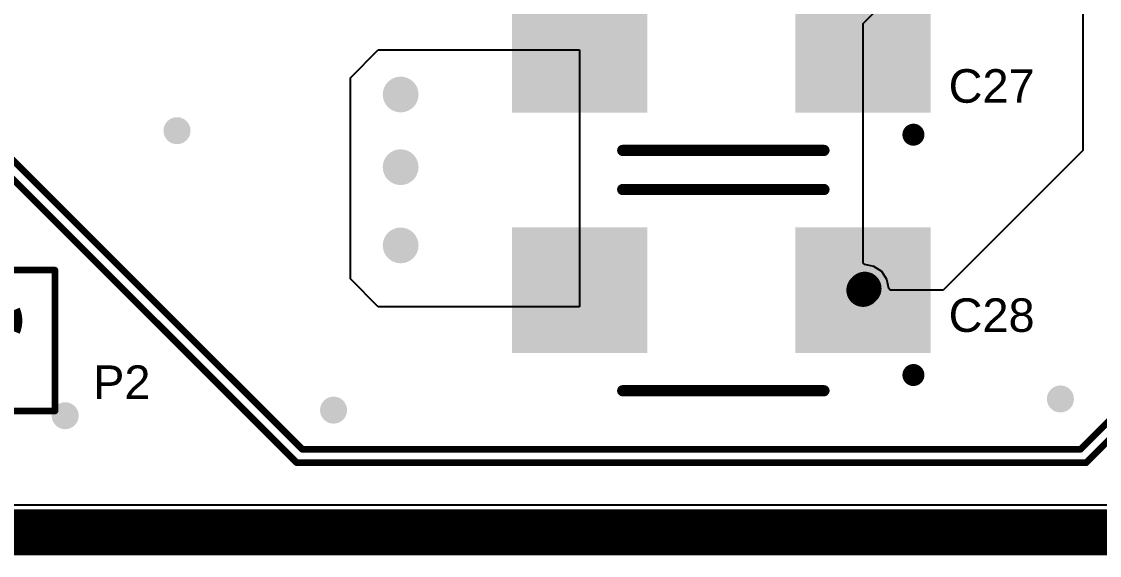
# Model space of a CAD drawing. Header units: millimetres. Extents: x -0.02 to 3.95, y -0.02 to 3.95.
# Drawn here: x 1.656 to 2.62, y -0.02 to 0.458 of the extents above; entities that cross this region are included whole.
import ezdxf

# ---------------------------------------------------------------- set-up
doc = ezdxf.new("R2010")
doc.units = ezdxf.units.MM
doc.header["$MEASUREMENT"] = 0
for name, color, linetype in [('BottomLayer', 5, 'Continuous'), ('InternalPlane1', 76, 'Continuous'), ('InternalPlane2', 16, 'Continuous'), ('TopLayer', 1, 'Continuous'), ('TopOverlay', 2, 'Continuous'), ('TopPaste', 8, 'Continuous'), ('TopSolder', 216, 'Continuous'), ('ViaHoleLayer', 16, 'Continuous')]:
    doc.layers.add(name, color=color, linetype=linetype)
doc.styles.add('Arial', font='', dxfattribs={"height": 0.2})
doc.styles.get('Arial').set_extended_font_data('Arial')

# ---------------------------------------------------------------- blocks, each defined once
blk = doc.blocks.new('2917__7343_M_______14')
at = {"layer": 'TopLayer'}
for points in [[(-0.05453, 0.0502), (0.05453, 0.0502), (0.05453, -0.0502), (-0.05453, -0.0502)], [(0.19902, 0.0502), (0.30807, 0.0502), (0.30807, -0.0502), (0.19902, -0.0502)]]:
    blk.add_hatch(color=1, dxfattribs=at).paths.add_polyline_path(points)
at = {"layer": 'TopPaste'}
for points in [[(-0.05453, 0.0502), (0.05453, 0.0502), (0.05453, -0.0502), (-0.05453, -0.0502)], [(0.19902, 0.0502), (0.30807, 0.0502), (0.30807, -0.0502), (0.19902, -0.0502)]]:
    blk.add_hatch(color=8, dxfattribs=at).paths.add_polyline_path(points)
at = {"layer": 'TopSolder'}
for points in [[(-0.06053, 0.0562), (0.06053, 0.0562), (0.06053, -0.0562), (-0.06053, -0.0562)], [(0.19302, 0.0562), (0.31407, 0.0562), (0.31407, -0.0562), (0.19302, -0.0562)]]:
    blk.add_hatch(color=216, dxfattribs=at).paths.add_polyline_path(points)
at = {"layer": 'TopOverlay', "const_width": 0.01}
for points in [[(0.215, 0.09), (0.035, 0.09)], [(0.215, -0.09), (0.035, -0.09)]]:
    blk.add_lwpolyline(points, dxfattribs=at)
at = {"layer": 'TopOverlay'}
for points, const_width in [([(0.0325, 0.09, 1), (0.0375, 0.09, 1)], 0.005), ([(0.2125, 0.09, 1), (0.2175, 0.09, 1)], 0.005), ([(-0.04008, 0.07594, 1), (-0.04992, 0.07594, 1)], 0.00984), ([(-0.05238, 0.07594, 1), (-0.04746, 0.07594, 1)], 0.00492), ([(-0.04254, 0.07594, 1), (-0.03762, 0.07594, 1)], 0.00492), ([(0.0325, -0.09, 1), (0.0375, -0.09, 1)], 0.005), ([(0.2125, -0.09, 1), (0.2175, -0.09, 1)], 0.005)]:
    blk.add_lwpolyline(points, format="xyb", close=True, dxfattribs=dict(at, const_width=const_width))
blk = doc.blocks.new('2917__7343_M_______19')
at = {"layer": 'TopLayer'}
for points in [[(-0.05453, 0.0502), (0.05453, 0.0502), (0.05453, -0.0502), (-0.05453, -0.0502)], [(0.19902, 0.0502), (0.30807, 0.0502), (0.30807, -0.0502), (0.19902, -0.0502)]]:
    blk.add_hatch(color=1, dxfattribs=at).paths.add_polyline_path(points)
at = {"layer": 'TopPaste'}
for points in [[(-0.05453, 0.0502), (0.05453, 0.0502), (0.05453, -0.0502), (-0.05453, -0.0502)], [(0.19902, 0.0502), (0.30807, 0.0502), (0.30807, -0.0502), (0.19902, -0.0502)]]:
    blk.add_hatch(color=8, dxfattribs=at).paths.add_polyline_path(points)
at = {"layer": 'TopSolder'}
for points in [[(-0.06053, 0.0562), (0.06053, 0.0562), (0.06053, -0.0562), (-0.06053, -0.0562)], [(0.19302, 0.0562), (0.31407, 0.0562), (0.31407, -0.0562), (0.19302, -0.0562)]]:
    blk.add_hatch(color=216, dxfattribs=at).paths.add_polyline_path(points)
at = {"layer": 'TopOverlay', "const_width": 0.01}
for points in [[(0.215, 0.09), (0.035, 0.09)], [(0.215, -0.09), (0.035, -0.09)]]:
    blk.add_lwpolyline(points, dxfattribs=at)
at = {"layer": 'TopOverlay'}
for points, const_width in [([(0.0325, 0.09, 1), (0.0375, 0.09, 1)], 0.005), ([(0.2125, 0.09, 1), (0.2175, 0.09, 1)], 0.005), ([(-0.04008, 0.07594, 1), (-0.04992, 0.07594, 1)], 0.00984), ([(-0.05238, 0.07594, 1), (-0.04746, 0.07594, 1)], 0.00492), ([(-0.04254, 0.07594, 1), (-0.03762, 0.07594, 1)], 0.00492), ([(0.0325, -0.09, 1), (0.0375, -0.09, 1)], 0.005), ([(0.2125, -0.09, 1), (0.2175, -0.09, 1)], 0.005)]:
    blk.add_lwpolyline(points, format="xyb", close=True, dxfattribs=dict(at, const_width=const_width))
blk = doc.blocks.new('530471010_86')
at = {"layer": 'InternalPlane1', "const_width": 0.01}
blk.add_lwpolyline([(0.36736, 0.00971, -0.203452), (0.36736, -0.00971)], format="xyb", dxfattribs=at)
at = {"layer": 'TopOverlay', "const_width": 0.00591}
for points in [[(-0.15714, 0.04527), (0.4035, 0.04527)], [(0.4035, 0.04527), (0.40354, -0.08071)], [(-0.1571, -0.08071), (0.40354, -0.08071)]]:
    blk.add_lwpolyline(points, dxfattribs=at)
at = {"layer": 'TopOverlay', "const_width": 0.00295}
for points in [[(0.40203, 0.04527, 1), (0.40498, 0.04527, 1)], [(0.40203, 0.04527, 1), (0.40498, 0.04527, 1)], [(0.40207, -0.08071, 1), (0.40502, -0.08071, 1)], [(0.40207, -0.08071, 1), (0.40502, -0.08071, 1)]]:
    blk.add_lwpolyline(points, format="xyb", close=True, dxfattribs=at)

msp = doc.modelspace()

# ---------------------------------------------------------------- hatches: boundary and pattern name
at = {"layer": 'BottomLayer'}
h = msp.add_hatch(color=5, dxfattribs=at)
edge = h.paths.add_edge_path()
edge.add_arc((1.995, 0.39236), 0.016, 0, 360)
h = msp.add_hatch(color=5, dxfattribs=at)
edge = h.paths.add_edge_path()
edge.add_arc((1.795, 0.36), 0.0121, 0, 360)
h = msp.add_hatch(color=5, dxfattribs=at)
edge = h.paths.add_edge_path()
edge.add_arc((1.995, 0.32736), 0.016, 0, 360)
h = msp.add_hatch(color=5, dxfattribs=at)
edge = h.paths.add_edge_path()
edge.add_arc((1.995, 0.25736), 0.016, 0, 360)
h = msp.add_hatch(color=5, dxfattribs=at)
edge = h.paths.add_edge_path()
edge.add_arc((2.585, 0.12), 0.0121, 0, 360)
h = msp.add_hatch(color=5, dxfattribs=at)
edge = h.paths.add_edge_path()
edge.add_arc((1.695, 0.105), 0.0121, 0, 360)
h = msp.add_hatch(color=5, dxfattribs=at)
edge = h.paths.add_edge_path()
edge.add_arc((1.935, 0.11), 0.0121, 0, 360)
at = {"layer": 'InternalPlane2'}
h = msp.add_hatch(color=16, dxfattribs=at)
edge = h.paths.add_edge_path()
edge.add_arc((1.995, 0.39236), 0.01584, 0, 360)
h = msp.add_hatch(color=16, dxfattribs=at)
edge = h.paths.add_edge_path()
edge.add_arc((1.795, 0.36), 0.0121, 0, 360)
h = msp.add_hatch(color=16, dxfattribs=at)
edge = h.paths.add_edge_path()
edge.add_arc((1.995, 0.32736), 0.01584, 0, 360)
h = msp.add_hatch(color=16, dxfattribs=at)
edge = h.paths.add_edge_path()
edge.add_arc((1.995, 0.25736), 0.01584, 0, 360)
h = msp.add_hatch(color=16, dxfattribs=at)
edge = h.paths.add_edge_path()
edge.add_arc((2.585, 0.12), 0.0121, 0, 360)
h = msp.add_hatch(color=16, dxfattribs=at)
edge = h.paths.add_edge_path()
edge.add_arc((1.695, 0.105), 0.0121, 0, 360)
h = msp.add_hatch(color=16, dxfattribs=at)
edge = h.paths.add_edge_path()
edge.add_arc((1.935, 0.11), 0.0121, 0, 360)
at = {"layer": 'TopLayer'}
h = msp.add_hatch(color=1, dxfattribs=at)
edge = h.paths.add_edge_path()
edge.add_arc((1.995, 0.39236), 0.016, 0, 360)
h = msp.add_hatch(color=1, dxfattribs=at)
edge = h.paths.add_edge_path()
edge.add_arc((1.795, 0.36), 0.0121, 0, 360)
h = msp.add_hatch(color=1, dxfattribs=at)
edge = h.paths.add_edge_path()
edge.add_arc((1.995, 0.32736), 0.016, 0, 360)
h = msp.add_hatch(color=1, dxfattribs=at)
edge = h.paths.add_edge_path()
edge.add_arc((1.995, 0.25736), 0.016, 0, 360)
h = msp.add_hatch(color=1, dxfattribs=at)
edge = h.paths.add_edge_path()
edge.add_arc((2.585, 0.12), 0.0121, 0, 360)
h = msp.add_hatch(color=1, dxfattribs=at)
edge = h.paths.add_edge_path()
edge.add_arc((1.695, 0.105), 0.0121, 0, 360)
h = msp.add_hatch(color=1, dxfattribs=at)
edge = h.paths.add_edge_path()
edge.add_arc((1.935, 0.11), 0.0121, 0, 360)
at = {"layer": 'ViaHoleLayer'}
h = msp.add_hatch(color=16, dxfattribs=at)
edge = h.paths.add_edge_path()
edge.add_arc((1.995, 0.39236), 0.00984, 0, 360)
h = msp.add_hatch(color=16, dxfattribs=at)
edge = h.paths.add_edge_path()
edge.add_arc((1.795, 0.36), 0.0061, 0, 360)
h = msp.add_hatch(color=16, dxfattribs=at)
edge = h.paths.add_edge_path()
edge.add_arc((1.995, 0.32736), 0.00984, 0, 360)
h = msp.add_hatch(color=16, dxfattribs=at)
edge = h.paths.add_edge_path()
edge.add_arc((1.995, 0.25736), 0.00984, 0, 360)
h = msp.add_hatch(color=16, dxfattribs=at)
edge = h.paths.add_edge_path()
edge.add_arc((2.585, 0.12), 0.0061, 0, 360)
h = msp.add_hatch(color=16, dxfattribs=at)
edge = h.paths.add_edge_path()
edge.add_arc((1.935, 0.11), 0.0061, 0, 360)
h = msp.add_hatch(color=16, dxfattribs=at)
edge = h.paths.add_edge_path()
edge.add_arc((1.695, 0.105), 0.0061, 0, 360)

# ---------------------------------------------------------------- linework, layer by layer
at = {"layer": 'BottomLayer'}
msp.add_line((3.64, 0.025), (0.295, 0.025), dxfattribs=at)
at = {"layer": 'InternalPlane1'}
msp.add_line((3.77, 0.0201), (0.16339, 0.0201), dxfattribs=at)
at = {"layer": 'InternalPlane1', "const_width": 0.04}
msp.add_lwpolyline([(0.16339, 0), (3.77, 0)], dxfattribs=at)
at = {"layer": 'InternalPlane2'}
msp.add_line((3.77, 0.0201), (0.16339, 0.0201), dxfattribs=at)
at = {"layer": 'InternalPlane2', "const_width": 0.04}
msp.add_lwpolyline([(0.16339, 0), (3.77, 0)], dxfattribs=at)
at = {"layer": 'TopLayer'}
for p, q in [((2.605, 0.65236), (2.605, 0.34236)), ((2.40854, 0.45591), (2.485, 0.53236)), ((2.40854, 0.24143), (2.40854, 0.45591)), ((1.95, 0.40736), (1.975, 0.43236)), ((1.975, 0.43236), (2.155, 0.43236)), ((2.155, 0.43236), (2.155, 0.20236)), ((1.95, 0.22736), (1.95, 0.40736)), ((2.605, 0.34236), (2.48, 0.21736)), ((2.41, 0.24023), (2.40854, 0.24143)), ((2.41819, 0.2386), (2.41, 0.24023)), ((2.42514, 0.23396), (2.41819, 0.2386)), ((2.42978, 0.22701), (2.42514, 0.23396)), ((1.975, 0.20236), (1.95, 0.22736)), ((2.43141, 0.21882), (2.42978, 0.22701)), ((2.43261, 0.21736), (2.43141, 0.21882)), ((2.48, 0.21736), (2.43261, 0.21736)), ((2.155, 0.20236), (1.975, 0.20236))]:
    msp.add_line(p, q, dxfattribs=at)
for points, const_width in [([(1.442, 0.53997), (1.90697, 0.075)], 0.006), ([(1.43, 0.535), (1.902, 0.063)], 0.006), ([(2.40854, 0.21736), (2.41, 0.21882)], 0.03), ([(2.60303, 0.075), (2.71239, 0.18436)], 0.006), ([(2.608, 0.063), (2.71736, 0.17236)], 0.006), ([(1.90697, 0.075), (2.60303, 0.075)], 0.006), ([(1.902, 0.063), (2.608, 0.063)], 0.006)]:
    msp.add_lwpolyline(points, dxfattribs=dict(at, const_width=const_width))
for points, const_width in [([(2.40104, 0.21736, 1), (2.41604, 0.21736, 1)], 0.015), ([(2.4025, 0.21882, 1), (2.4175, 0.21882, 1)], 0.015), ([(1.90547, 0.075, 1), (1.90847, 0.075, 1)], 0.003), ([(1.90547, 0.075, 1), (1.90847, 0.075, 1)], 0.003), ([(2.60153, 0.075, 1), (2.60453, 0.075, 1)], 0.003), ([(2.60153, 0.075, 1), (2.60453, 0.075, 1)], 0.003), ([(1.9005, 0.063, 1), (1.9035, 0.063, 1)], 0.003), ([(1.9005, 0.063, 1), (1.9035, 0.063, 1)], 0.003), ([(2.6065, 0.063, 1), (2.6095, 0.063, 1)], 0.003), ([(2.6065, 0.063, 1), (2.6095, 0.063, 1)], 0.003)]:
    msp.add_lwpolyline(points, format="xyb", close=True, dxfattribs=dict(at, const_width=const_width))

# ---------------------------------------------------------------- block references
for name, p, rotation in [('2917__7343_M_______19', (2.40854, 0.43236), 180), ('2917__7343_M_______14', (2.40854, 0.21736), 180), ('530471010_86', (1.28236, 0.19), 360)]:
    msp.add_blockref(name, p, dxfattribs=dict(rotation=rotation))

# ---------------------------------------------------------------- texts
at = {"layer": 'TopOverlay', "style": 'Arial'}
for s, p in [('C27', (2.48501, 0.385)), ('C28', (2.48501, 0.18)), ('P2', (1.72001, 0.12))]:
    msp.add_text(s, height=0.03, dxfattribs=at).set_placement(p)

doc.saveas('drawing.dxf')
